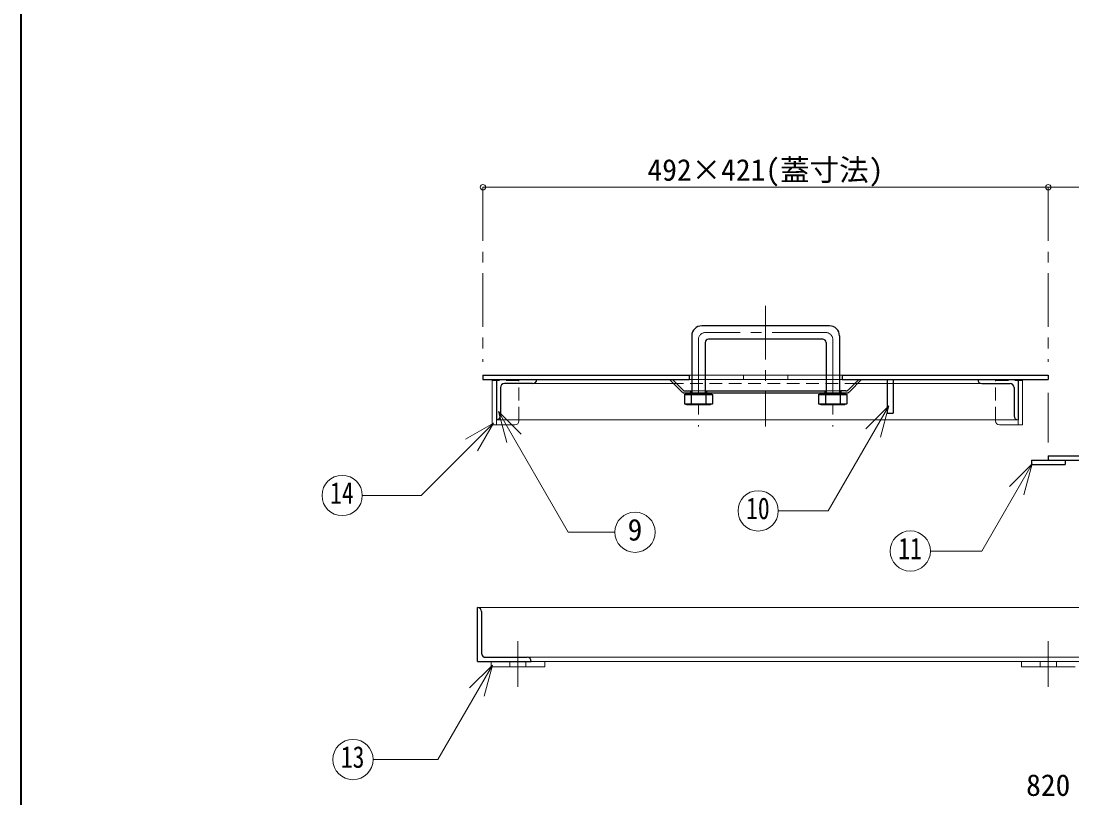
# Model space of a CAD drawing. Units: millimetres at full size, sheet at 1:8; details may follow other scales. Extents: x -1698 to 1542, y -1117 to 1131.
# Drawn here: x -1698 to -916, y -94 to 484 of the extents above; entities that cross this region are included whole.
import ezdxf
from ezdxf.enums import TextEntityAlignment as Align

# ---------------------------------------------------------------- set-up
doc = ezdxf.new("R2010")
doc.units = ezdxf.units.MM
doc.header["$LTSCALE"] = 8
doc.header["$PDMODE"] = 32
doc.header["$PDSIZE"] = 4
doc.linetypes.add('CHAIN1', pattern=[8, 5, -1, 1, -1])
doc.linetypes.add('DASHED1', pattern=[1.8, 1.2, -0.6])
doc.layers.add('0-0_ﾚｲﾔ1', color=4, linetype='Continuous', lineweight=9)
doc.styles.add('ＭＳ ゴシック', font='')
doc.styles.get('ＭＳ ゴシック').set_extended_font_data('MS Gothic')

msp = doc.modelspace()

# ---------------------------------------------------------------- linework, layer by layer
at = {"layer": '0-0_ﾚｲﾔ1', "color": 1, "lineweight": 40}
msp.add_line((-1698.411, -1116.695), (-1698.411, 1131.305), dxfattribs=at)
at = {"layer": '0-0_ﾚｲﾔ1'}
for p, q in [((-1354.411, 360.305), (-933.411, 360.305)), ((-512.411, 360.305), (-933.411, 360.305)), ((-1160.494, 220.305), (-1127.327, 220.305)), ((-1212.411, 214.105), (-1317.411, 214.105)), ((-1160.494, 217.105), (-1127.327, 217.105)), ((-1053.411, 214.105), (-1075.411, 214.105)), ((-982.911, 214.105), (-1048.911, 214.105)), ((-1344.411, 187.105), (-955.911, 187.105)), ((-1330.611, 183.305), (-1344.411, 183.305)), ((-1327.611, 186.305), (-1327.611, 187.105)), ((-972.711, 186.305), (-972.711, 187.105)), ((-969.711, 183.305), (-955.911, 183.305)), ((-1348.411, 3.305), (-1348.411, 7.305)), ((-1348.411, 3.305), (-1308.411, 3.305)), ((-1308.411, 3.305), (-1308.411, 7.305)), ((-953.411, 3.305), (-953.411, 7.305)), ((-953.411, 3.305), (-913.411, 3.305))]:
    msp.add_line(p, q, dxfattribs=at)
at = {"layer": '0-0_ﾚｲﾔ1', "linetype": 'CHAIN1'}
for p, q in [((-1354.411, 360.305), (-1354.411, 230.305)), ((-933.411, 360.305), (-933.411, 230.305)), ((-1143.911, 272.105), (-1143.911, 182.105)), ((-1098.911, 252.105), (-1188.911, 252.105)), ((-1193.911, 247.105), (-1193.911, 182.105)), ((-1093.911, 247.105), (-1093.911, 182.105)), ((-933.411, 207.105), (-933.411, 170.305)), ((-1328.411, -11.695), (-1328.411, 22.305)), ((-933.411, -11.695), (-933.411, 22.305))]:
    msp.add_line(p, q, dxfattribs=at)
at = {"layer": '0-0_ﾚｲﾔ1', "color": 5, "lineweight": 25}
for p, q in [((-1096.411, 257.105), (-1191.411, 257.105)), ((-1198.911, 249.605), (-1198.911, 206.605)), ((-1188.911, 244.605), (-1188.911, 206.605)), ((-1101.411, 247.105), (-1186.411, 247.105)), ((-1098.911, 244.605), (-1098.911, 206.605)), ((-1088.911, 249.605), (-1088.911, 206.605)), ((-1354.411, 220.305), (-1354.411, 217.105)), ((-1086.911, 220.305), (-933.411, 220.305)), ((-933.411, 220.305), (-933.411, 217.105)), ((-1354.411, 217.105), (-1200.911, 217.105)), ((-1344.411, 217.105), (-1344.411, 187.105)), ((-1317.411, 214.105), (-1338.411, 214.105)), ((-1206.289, 207.983), (-1215.411, 217.105)), ((-1205.668, 209.483), (-1213.289, 217.105)), ((-1082.153, 209.483), (-1074.532, 217.105)), ((-1081.532, 207.983), (-1072.411, 217.105)), ((-1053.411, 217.105), (-1053.411, 192.105)), ((-1048.911, 217.105), (-1048.911, 192.105)), ((-982.911, 214.105), (-961.911, 214.105)), ((-955.911, 217.105), (-955.911, 187.105)), ((-1341.411, 211.105), (-1341.411, 190.105)), ((-1204.411, 206.105), (-1202.911, 206.605)), ((-1204.411, 206.105), (-1183.411, 206.105)), ((-1204.411, 206.105), (-1204.411, 199.105)), ((-1204.168, 207.105), (-1199.911, 207.105)), ((-1202.911, 206.605), (-1184.911, 206.605)), ((-1199.411, 206.105), (-1199.411, 199.105)), ((-1188.411, 206.105), (-1188.411, 199.105)), ((-1187.911, 208.605), (-1099.911, 208.605)), ((-1104.411, 206.105), (-1102.911, 206.605)), ((-1104.411, 206.105), (-1083.411, 206.105)), ((-1102.911, 206.605), (-1084.911, 206.605)), ((-1099.911, 208.605), (-1099.911, 207.105)), ((-1099.411, 206.105), (-1099.411, 199.105)), ((-1093.911, 206.605), (-1088.411, 206.105)), ((-1088.411, 206.105), (-1084.911, 206.605)), ((-958.911, 211.105), (-958.911, 190.105)), ((-1204.411, 199.105), (-1183.411, 199.105)), ((-1204.411, 199.105), (-1202.911, 198.605)), ((-1202.911, 198.605), (-1199.411, 199.105)), ((-1202.911, 198.605), (-1184.911, 198.605)), ((-1199.411, 199.105), (-1193.911, 198.605)), ((-1193.911, 198.605), (-1188.411, 199.105)), ((-1188.411, 199.105), (-1184.911, 198.605)), ((-1104.411, 199.105), (-1083.411, 199.105)), ((-1102.911, 198.605), (-1084.911, 198.605)), ((-1083.411, 199.105), (-1084.911, 198.605)), ((-1053.411, 192.105), (-1048.911, 192.105)), ((-945.911, 157.105), (-945.911, 153.905)), ((-945.911, 157.105), (-779.911, 157.105)), ((-933.411, 160.305), (-933.411, 157.105)), ((-933.411, 160.305), (-779.911, 160.305)), ((-920.911, 157.105), (-920.911, 153.905)), ((-945.911, 153.905), (-920.911, 153.905)), ((-1358.411, 7.305), (-1358.411, 47.305)), ((-1355.411, 44.305), (-1355.411, 13.305)), ((-1352.411, 10.305), (-1321.411, 10.305)), ((-1358.411, 7.305), (-1318.411, 7.305))]:
    msp.add_line(p, q, dxfattribs=at)
at = {"layer": '0-0_ﾚｲﾔ1', "color": 7, "lineweight": 18}
for p, q in [((-1198.911, 220.305), (-1200.911, 220.305)), ((-1160.494, 220.305), (-1188.911, 220.305)), ((-1160.494, 220.305), (-1160.494, 217.105)), ((-1127.327, 220.305), (-1127.327, 217.105)), ((-1098.911, 220.305), (-1127.327, 220.305)), ((-1086.911, 220.305), (-1088.911, 220.305)), ((-1347.611, 216.305), (-1344.411, 216.305)), ((-1347.611, 216.305), (-1347.611, 183.305)), ((-1200.911, 217.105), (-1198.911, 217.105)), ((-1188.911, 217.105), (-1160.494, 217.105)), ((-1127.327, 217.105), (-1098.911, 217.105)), ((-1088.911, 217.105), (-1086.911, 217.105)), ((-952.711, 216.305), (-955.911, 216.305)), ((-952.711, 216.305), (-952.711, 183.305)), ((-1199.911, 208.605), (-1198.911, 208.605)), ((-1199.911, 207.105), (-1198.911, 207.105)), ((-1188.911, 208.605), (-1187.911, 208.605)), ((-1188.911, 207.105), (-1187.911, 207.105)), ((-1099.911, 208.605), (-1098.911, 208.605)), ((-1099.911, 207.105), (-1098.911, 207.105)), ((-1088.911, 208.605), (-1087.911, 208.605)), ((-1088.911, 207.105), (-1087.911, 207.105)), ((-1052.231, 197.457), (-1097.327, 119.348)), ((-1052.231, 197.457), (-1069.202, 180.486)), ((-1052.231, 197.457), (-1058.443, 174.275)), ((-1342.841, 193.414), (-1336.63, 170.232)), ((-1342.841, 193.414), (-1325.871, 176.444)), ((-1342.841, 193.414), (-1290.884, 103.422)), ((-1346.547, 184.735), (-1400.495, 130.786)), ((-1346.547, 184.735), (-1367.332, 172.735)), ((-1346.547, 184.735), (-1358.547, 163.95)), ((-1347.611, 183.305), (-1344.411, 183.305)), ((-1344.411, 187.105), (-1344.411, 183.305)), ((-955.911, 187.105), (-955.911, 183.305)), ((-952.711, 183.305), (-955.911, 183.305)), ((-945.433, 154.419), (-982.96, 89.421)), ((-945.433, 154.419), (-962.404, 137.449)), ((-945.433, 154.419), (-951.645, 131.237)), ((-1444.249, 130.786), (-1400.495, 130.786)), ((-1134.453, 119.348), (-1097.327, 119.348)), ((-1256.177, 103.422), (-1290.884, 103.422)), ((-1021.124, 89.421), (-982.96, 89.421)), ((-508.411, 47.305), (-1358.411, 47.305)), ((-1321.411, 10.305), (-545.411, 10.305)), ((-1347.4, 4.473), (-1387.967, -65.79)), ((-1347.4, 4.473), (-1364.371, -12.497)), ((-1347.4, 4.473), (-1353.612, -18.709)), ((-1318.411, 7.305), (-548.411, 7.305)), ((-1436.219, -65.79), (-1387.967, -65.79))]:
    msp.add_line(p, q, dxfattribs=at)
at = {"layer": '0-0_ﾚｲﾔ1', "linetype": 'DASHED1'}
for p, q in [((-1198.911, 220.305), (-1188.911, 220.305)), ((-1098.911, 220.305), (-1088.911, 220.305)), ((-1327.611, 216.305), (-1344.411, 216.305)), ((-1327.611, 187.105), (-1327.611, 216.305)), ((-1075.411, 214.105), (-1212.411, 214.105)), ((-1198.911, 217.105), (-1188.911, 217.105)), ((-1098.911, 217.105), (-1088.911, 217.105)), ((-1053.411, 214.105), (-1048.911, 214.105)), ((-972.711, 216.305), (-955.911, 216.305)), ((-972.711, 187.105), (-972.711, 216.305)), ((-1198.911, 208.605), (-1188.911, 208.605)), ((-1198.911, 207.105), (-1188.911, 207.105)), ((-1098.911, 208.605), (-1088.911, 208.605)), ((-1098.911, 207.105), (-1088.911, 207.105)), ((-1334.411, 3.305), (-1334.411, 7.305)), ((-1322.411, 3.305), (-1322.411, 7.305)), ((-939.411, 3.305), (-939.411, 7.305)), ((-927.411, 3.305), (-927.411, 7.305))]:
    msp.add_line(p, q, dxfattribs=at)
at = {"layer": '0-0_ﾚｲﾔ1', "color": 5, "lineweight": 25}
for points in [[(-1354.411, 220.305), (-1200.911, 220.305), (-1200.911, 217.105)], [(-1086.911, 220.305), (-1086.911, 217.105), (-933.411, 217.105)], [(-1203.547, 208.605), (-1199.911, 208.605), (-1199.911, 207.105)], [(-1202.911, 206.605), (-1199.411, 206.105), (-1193.911, 206.605)], [(-1193.911, 206.605), (-1188.411, 206.105), (-1184.911, 206.605)], [(-1187.911, 208.605), (-1187.911, 207.105), (-1099.911, 207.105)], [(-1184.911, 206.605), (-1183.411, 206.105), (-1183.411, 199.105), (-1184.911, 198.605)], [(-1104.411, 206.105), (-1104.411, 199.105), (-1102.911, 198.605), (-1099.411, 199.105)], [(-1102.911, 206.605), (-1099.411, 206.105), (-1093.911, 206.605)], [(-1088.411, 206.105), (-1088.411, 199.105), (-1084.911, 198.605)], [(-1084.274, 208.605), (-1087.911, 208.605), (-1087.911, 207.105), (-1083.653, 207.105)], [(-1084.911, 206.605), (-1083.411, 206.105), (-1083.411, 199.105)], [(-1099.411, 199.105), (-1093.911, 198.605), (-1088.411, 199.105)]]:
    msp.add_lwpolyline(points, dxfattribs=at)
at = {"layer": '0-0_ﾚｲﾔ1', "color": 7, "lineweight": 18}
for centre in [(-1459.249, 130.786), (-1149.453, 119.348), (-1241.177, 103.422), (-1036.124, 89.421), (-1451.219, -65.79)]:
    msp.add_circle(centre, 15, dxfattribs=at)
at = {"layer": '0-0_ﾚｲﾔ1', "color": 5, "lineweight": 25}
for centre, radius, start, end in [((-1191.411, 249.605), 7.5, 90, 180), ((-1096.411, 249.605), 7.5, 0, 90), ((-1186.411, 244.605), 2.5, 90, 180), ((-1101.411, 244.605), 2.5, 0, 90), ((-1338.411, 211.105), 3, 90, 180), ((-1317.411, 217.105), 3, 270, 0), ((-982.911, 217.105), 3, 180, 270), ((-961.911, 211.105), 3, 0, 90), ((-1204.168, 210.105), 3, 225, 270), ((-1203.547, 211.605), 3, 225, 270), ((-1084.274, 211.605), 3, 270, 315), ((-1083.653, 210.105), 3, 270, 315), ((-1344.411, 190.105), 3, 270, 0), ((-955.911, 190.105), 3, 180, 270), ((-1358.411, 44.305), 3, 0, 90), ((-1352.411, 13.305), 3, 180, 270), ((-1321.411, 7.305), 3, 0, 90)]:
    msp.add_arc(centre, radius, start, end, dxfattribs=at)
at = {"layer": '0-0_ﾚｲﾔ1', "linetype": 'CHAIN1'}
for centre, start, end in [((-1188.911, 247.105), 90, 180), ((-1098.911, 247.105), 0, 90)]:
    msp.add_arc(centre, 5, start, end, dxfattribs=at)
at = {"layer": '0-0_ﾚｲﾔ1'}
for centre, start, end in [((-1330.611, 186.305), 270, 0), ((-969.711, 186.305), 180, 270)]:
    msp.add_arc(centre, 3, start, end, dxfattribs=at)
at = {"layer": '0-0_ﾚｲﾔ1', "color": 1}
for p in [(-1354.411, 360.305), (-933.411, 360.305)]:
    msp.add_point(p, dxfattribs=at)

# ---------------------------------------------------------------- texts
at = {"layer": '0-0_ﾚｲﾔ1', "color": 7, "style": 'ＭＳ ゴシック'}
for s, p in [('492×421(蓋寸法)', (-1231.911, 360.305)), ('9', (-1246.677, 92.422)), ('820', (-949.911, -97.695))]:
    msp.add_text(s, height=16.13, dxfattribs=at).set_placement(p, align=Align.BOTTOM_LEFT)
at = {"layer": '0-0_ﾚｲﾔ1', "color": 7, "style": 'ＭＳ ゴシック', "width": 0.8}
for s, p in [('14', (-1468.249, 119.786)), ('10', (-1158.453, 108.348)), ('11', (-1045.124, 78.421)), ('13', (-1460.219, -76.79))]:
    msp.add_text(s, height=16.13, dxfattribs=at).set_placement(p, align=Align.BOTTOM_LEFT)

doc.saveas('drawing.dxf')
